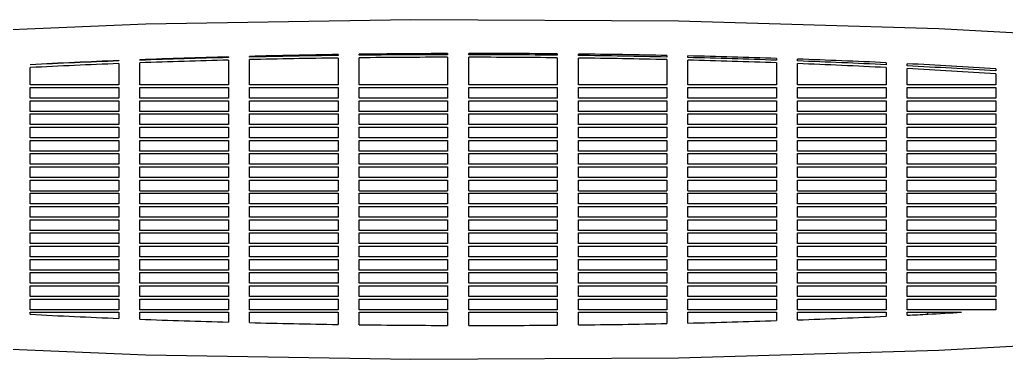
# Model space of a CAD drawing. Header units: millimetres. Extents: x -2889 to 8174, y 2447 to 8478.
# Drawn here: x 1773.581 to 1774.281, y 3481.818 to 3482.059 of the extents above; entities that cross this region are included whole.
import ezdxf

# ---------------------------------------------------------------- set-up
doc = ezdxf.new("R2010")
doc.units = ezdxf.units.MM

msp = doc.modelspace()

# ---------------------------------------------------------------- linework, layer by layer
at = {"color": 7, "linetype": 'Continuous', "lineweight": 25}
for p, q in [((1773.72913, 3482.03281), (1773.72913, 3482.03235)), ((1773.74413, 3482.03271), (1773.74413, 3482.0332)), ((1773.80691, 3482.03446), (1773.80691, 3482.03381)), ((1773.80691, 3482.03199), (1773.80691, 3482.01291)), ((1773.82191, 3482.03399), (1773.82191, 3482.03467)), ((1773.82191, 3482.01291), (1773.82191, 3482.03217)), ((1773.88469, 3482.03517), (1773.88469, 3482.03435)), ((1773.88469, 3482.03254), (1773.88469, 3482.01291)), ((1773.89969, 3482.03435), (1773.89969, 3482.0352)), ((1773.89969, 3482.01291), (1773.89969, 3482.03254)), ((1773.96247, 3482.03497), (1773.96247, 3482.03399)), ((1773.96247, 3482.03217), (1773.96247, 3482.01291)), ((1773.97747, 3482.03381), (1773.97747, 3482.03482)), ((1773.97747, 3482.01291), (1773.97747, 3482.03199)), ((1774.04024, 3482.03384), (1774.04024, 3482.03271)), ((1774.05524, 3482.03235), (1774.05524, 3482.03352)), ((1774.11802, 3482.03177), (1774.11802, 3482.03047)), ((1774.13302, 3482.02992), (1774.13302, 3482.03125)), ((1773.58858, 3482.02721), (1773.58858, 3482.02727)), ((1773.58858, 3482.01291), (1773.58858, 3482.02525)), ((1773.65136, 3482.03018), (1773.65136, 3482.02992)), ((1773.65136, 3482.02803), (1773.65136, 3482.01291)), ((1773.66636, 3482.03047), (1773.66636, 3482.03077)), ((1773.66636, 3482.01291), (1773.66636, 3482.02858)), ((1773.72913, 3482.0305), (1773.72913, 3482.01291)), ((1773.74413, 3482.01291), (1773.74413, 3482.03086)), ((1774.04024, 3482.03086), (1774.04024, 3482.01291)), ((1774.05524, 3482.01291), (1774.05524, 3482.0305)), ((1774.11802, 3482.02858), (1774.11802, 3482.01291)), ((1774.13302, 3482.01291), (1774.13302, 3482.02803)), ((1774.1958, 3482.02867), (1774.1958, 3482.02721)), ((1774.1958, 3482.02525), (1774.1958, 3482.01291)), ((1774.2108, 3482.02645), (1774.2108, 3482.02794)), ((1774.2108, 3482.01291), (1774.2108, 3482.02448)), ((1774.27358, 3482.02443), (1774.27358, 3482.02281)), ((1774.27358, 3482.02075), (1774.27358, 3482.01291)), ((1773.65136, 3482.01291), (1773.58858, 3482.01291)), ((1773.58858, 3482.0111), (1773.65136, 3482.0111)), ((1773.58858, 3482.00353), (1773.58858, 3482.0111)), ((1773.65136, 3482.0111), (1773.65136, 3482.00353)), ((1773.72913, 3482.01291), (1773.66636, 3482.01291)), ((1773.66636, 3482.00353), (1773.66636, 3482.0111)), ((1773.66636, 3482.0111), (1773.72913, 3482.0111)), ((1773.72913, 3482.0111), (1773.72913, 3482.00353)), ((1773.80691, 3482.01291), (1773.74413, 3482.01291)), ((1773.74413, 3482.0111), (1773.80691, 3482.0111)), ((1773.74413, 3482.00353), (1773.74413, 3482.0111)), ((1773.80691, 3482.0111), (1773.80691, 3482.00353)), ((1773.88469, 3482.01291), (1773.82191, 3482.01291)), ((1773.82191, 3482.00353), (1773.82191, 3482.0111)), ((1773.82191, 3482.0111), (1773.88469, 3482.0111)), ((1773.88469, 3482.0111), (1773.88469, 3482.00353)), ((1773.96247, 3482.01291), (1773.89969, 3482.01291)), ((1773.89969, 3482.0111), (1773.96247, 3482.0111)), ((1773.89969, 3482.00353), (1773.89969, 3482.0111)), ((1773.96247, 3482.0111), (1773.96247, 3482.00353)), ((1774.04024, 3482.01291), (1773.97747, 3482.01291)), ((1773.97747, 3482.0111), (1774.04024, 3482.0111)), ((1773.97747, 3482.00353), (1773.97747, 3482.0111)), ((1774.04024, 3482.0111), (1774.04024, 3482.00353)), ((1774.11802, 3482.01291), (1774.05524, 3482.01291)), ((1774.05524, 3482.0111), (1774.11802, 3482.0111)), ((1774.05524, 3482.00353), (1774.05524, 3482.0111)), ((1774.11802, 3482.0111), (1774.11802, 3482.00353)), ((1774.1958, 3482.01291), (1774.13302, 3482.01291)), ((1774.13302, 3482.00353), (1774.13302, 3482.0111)), ((1774.13302, 3482.0111), (1774.1958, 3482.0111)), ((1774.1958, 3482.0111), (1774.1958, 3482.00353)), ((1774.27358, 3482.01291), (1774.2108, 3482.01291)), ((1774.2108, 3482.0111), (1774.27358, 3482.0111)), ((1774.2108, 3482.00353), (1774.2108, 3482.0111)), ((1774.27358, 3482.0111), (1774.27358, 3482.00353)), ((1773.65136, 3482.00353), (1773.58858, 3482.00353)), ((1773.72913, 3482.00353), (1773.66636, 3482.00353)), ((1773.80691, 3482.00353), (1773.74413, 3482.00353)), ((1773.88469, 3482.00353), (1773.82191, 3482.00353)), ((1773.96247, 3482.00353), (1773.89969, 3482.00353)), ((1774.04024, 3482.00353), (1773.97747, 3482.00353)), ((1774.11802, 3482.00353), (1774.05524, 3482.00353)), ((1774.1958, 3482.00353), (1774.13302, 3482.00353)), ((1774.27358, 3482.00353), (1774.2108, 3482.00353)), ((1773.58858, 3482.00172), (1773.65136, 3482.00172)), ((1773.58858, 3481.99414), (1773.58858, 3482.00172)), ((1773.65136, 3482.00172), (1773.65136, 3481.99414)), ((1773.66636, 3481.99414), (1773.66636, 3482.00172)), ((1773.66636, 3482.00172), (1773.72913, 3482.00172)), ((1773.72913, 3482.00172), (1773.72913, 3481.99414)), ((1773.74413, 3482.00172), (1773.80691, 3482.00172)), ((1773.74413, 3481.99414), (1773.74413, 3482.00172)), ((1773.80691, 3482.00172), (1773.80691, 3481.99414)), ((1773.82191, 3481.99414), (1773.82191, 3482.00172)), ((1773.82191, 3482.00172), (1773.88469, 3482.00172)), ((1773.88469, 3482.00172), (1773.88469, 3481.99414)), ((1773.89969, 3482.00172), (1773.96247, 3482.00172)), ((1773.89969, 3481.99414), (1773.89969, 3482.00172)), ((1773.96247, 3482.00172), (1773.96247, 3481.99414)), ((1773.97747, 3482.00172), (1774.04024, 3482.00172)), ((1773.97747, 3481.99414), (1773.97747, 3482.00172)), ((1774.04024, 3482.00172), (1774.04024, 3481.99414)), ((1774.05524, 3482.00172), (1774.11802, 3482.00172)), ((1774.05524, 3481.99414), (1774.05524, 3482.00172)), ((1774.11802, 3482.00172), (1774.11802, 3481.99414)), ((1774.13302, 3481.99414), (1774.13302, 3482.00172)), ((1774.13302, 3482.00172), (1774.1958, 3482.00172)), ((1774.1958, 3482.00172), (1774.1958, 3481.99414)), ((1774.2108, 3482.00172), (1774.27358, 3482.00172)), ((1774.2108, 3481.99414), (1774.2108, 3482.00172)), ((1774.27358, 3482.00172), (1774.27358, 3481.99414)), ((1773.65136, 3481.99414), (1773.58858, 3481.99414)), ((1773.58858, 3481.99233), (1773.65136, 3481.99233)), ((1773.58858, 3481.98476), (1773.58858, 3481.99233)), ((1773.65136, 3481.99233), (1773.65136, 3481.98476)), ((1773.72913, 3481.99414), (1773.66636, 3481.99414)), ((1773.66636, 3481.98476), (1773.66636, 3481.99233)), ((1773.66636, 3481.99233), (1773.72913, 3481.99233)), ((1773.72913, 3481.99233), (1773.72913, 3481.98476)), ((1773.80691, 3481.99414), (1773.74413, 3481.99414)), ((1773.74413, 3481.99233), (1773.80691, 3481.99233)), ((1773.74413, 3481.98476), (1773.74413, 3481.99233)), ((1773.80691, 3481.99233), (1773.80691, 3481.98476)), ((1773.88469, 3481.99414), (1773.82191, 3481.99414)), ((1773.82191, 3481.98476), (1773.82191, 3481.99233)), ((1773.82191, 3481.99233), (1773.88469, 3481.99233)), ((1773.88469, 3481.99233), (1773.88469, 3481.98476)), ((1773.96247, 3481.99414), (1773.89969, 3481.99414)), ((1773.89969, 3481.99233), (1773.96247, 3481.99233)), ((1773.89969, 3481.98476), (1773.89969, 3481.99233)), ((1773.96247, 3481.99233), (1773.96247, 3481.98476)), ((1774.04024, 3481.99414), (1773.97747, 3481.99414)), ((1773.97747, 3481.99233), (1774.04024, 3481.99233)), ((1773.97747, 3481.98476), (1773.97747, 3481.99233)), ((1774.04024, 3481.99233), (1774.04024, 3481.98476)), ((1774.11802, 3481.99414), (1774.05524, 3481.99414)), ((1774.05524, 3481.99233), (1774.11802, 3481.99233)), ((1774.05524, 3481.98476), (1774.05524, 3481.99233)), ((1774.11802, 3481.99233), (1774.11802, 3481.98476)), ((1774.1958, 3481.99414), (1774.13302, 3481.99414)), ((1774.13302, 3481.98476), (1774.13302, 3481.99233)), ((1774.13302, 3481.99233), (1774.1958, 3481.99233)), ((1774.1958, 3481.99233), (1774.1958, 3481.98476)), ((1774.27358, 3481.99414), (1774.2108, 3481.99414)), ((1774.2108, 3481.99233), (1774.27358, 3481.99233)), ((1774.2108, 3481.98476), (1774.2108, 3481.99233)), ((1774.27358, 3481.99233), (1774.27358, 3481.98476)), ((1773.65136, 3481.98476), (1773.58858, 3481.98476)), ((1773.58858, 3481.98295), (1773.65136, 3481.98295)), ((1773.58858, 3481.97537), (1773.58858, 3481.98295)), ((1773.65136, 3481.98295), (1773.65136, 3481.97537)), ((1773.72913, 3481.98476), (1773.66636, 3481.98476)), ((1773.66636, 3481.97537), (1773.66636, 3481.98295)), ((1773.66636, 3481.98295), (1773.72913, 3481.98295)), ((1773.72913, 3481.98295), (1773.72913, 3481.97537)), ((1773.80691, 3481.98476), (1773.74413, 3481.98476)), ((1773.74413, 3481.98295), (1773.80691, 3481.98295)), ((1773.74413, 3481.97537), (1773.74413, 3481.98295)), ((1773.80691, 3481.98295), (1773.80691, 3481.97537)), ((1773.88469, 3481.98476), (1773.82191, 3481.98476)), ((1773.82191, 3481.97537), (1773.82191, 3481.98295)), ((1773.82191, 3481.98295), (1773.88469, 3481.98295)), ((1773.88469, 3481.98295), (1773.88469, 3481.97537)), ((1773.96247, 3481.98476), (1773.89969, 3481.98476)), ((1773.89969, 3481.98295), (1773.96247, 3481.98295)), ((1773.89969, 3481.97537), (1773.89969, 3481.98295)), ((1773.96247, 3481.98295), (1773.96247, 3481.97537)), ((1774.04024, 3481.98476), (1773.97747, 3481.98476)), ((1773.97747, 3481.98295), (1774.04024, 3481.98295)), ((1773.97747, 3481.97537), (1773.97747, 3481.98295)), ((1774.04024, 3481.98295), (1774.04024, 3481.97537)), ((1774.11802, 3481.98476), (1774.05524, 3481.98476)), ((1774.05524, 3481.98295), (1774.11802, 3481.98295)), ((1774.05524, 3481.97537), (1774.05524, 3481.98295)), ((1774.11802, 3481.98295), (1774.11802, 3481.97537)), ((1774.1958, 3481.98476), (1774.13302, 3481.98476)), ((1774.13302, 3481.97537), (1774.13302, 3481.98295)), ((1774.13302, 3481.98295), (1774.1958, 3481.98295)), ((1774.1958, 3481.98295), (1774.1958, 3481.97537)), ((1774.27358, 3481.98476), (1774.2108, 3481.98476)), ((1774.2108, 3481.98295), (1774.27358, 3481.98295)), ((1774.2108, 3481.97537), (1774.2108, 3481.98295)), ((1774.27358, 3481.98295), (1774.27358, 3481.97537)), ((1773.65136, 3481.97537), (1773.58858, 3481.97537)), ((1773.72913, 3481.97537), (1773.66636, 3481.97537)), ((1773.80691, 3481.97537), (1773.74413, 3481.97537)), ((1773.88469, 3481.97537), (1773.82191, 3481.97537)), ((1773.96247, 3481.97537), (1773.89969, 3481.97537)), ((1774.04024, 3481.97537), (1773.97747, 3481.97537)), ((1774.11802, 3481.97537), (1774.05524, 3481.97537)), ((1774.1958, 3481.97537), (1774.13302, 3481.97537)), ((1774.27358, 3481.97537), (1774.2108, 3481.97537)), ((1773.58858, 3481.97357), (1773.65136, 3481.97357)), ((1773.58858, 3481.96599), (1773.58858, 3481.97357)), ((1773.65136, 3481.97357), (1773.65136, 3481.96599)), ((1773.66636, 3481.96599), (1773.66636, 3481.97357)), ((1773.66636, 3481.97357), (1773.72913, 3481.97357)), ((1773.72913, 3481.97357), (1773.72913, 3481.96599)), ((1773.74413, 3481.97357), (1773.80691, 3481.97357)), ((1773.74413, 3481.96599), (1773.74413, 3481.97357)), ((1773.80691, 3481.97357), (1773.80691, 3481.96599)), ((1773.82191, 3481.96599), (1773.82191, 3481.97357)), ((1773.82191, 3481.97357), (1773.88469, 3481.97357)), ((1773.88469, 3481.97357), (1773.88469, 3481.96599)), ((1773.89969, 3481.97357), (1773.96247, 3481.97357)), ((1773.89969, 3481.96599), (1773.89969, 3481.97357)), ((1773.96247, 3481.97357), (1773.96247, 3481.96599)), ((1773.97747, 3481.97357), (1774.04024, 3481.97357)), ((1773.97747, 3481.96599), (1773.97747, 3481.97357)), ((1774.04024, 3481.97357), (1774.04024, 3481.96599)), ((1774.05524, 3481.97357), (1774.11802, 3481.97357)), ((1774.05524, 3481.96599), (1774.05524, 3481.97357)), ((1774.11802, 3481.97357), (1774.11802, 3481.96599)), ((1774.13302, 3481.96599), (1774.13302, 3481.97357)), ((1774.13302, 3481.97357), (1774.1958, 3481.97357)), ((1774.1958, 3481.97357), (1774.1958, 3481.96599)), ((1774.2108, 3481.97357), (1774.27358, 3481.97357)), ((1774.2108, 3481.96599), (1774.2108, 3481.97357)), ((1774.27358, 3481.97357), (1774.27358, 3481.96599)), ((1773.65136, 3481.96599), (1773.58858, 3481.96599)), ((1773.58858, 3481.96418), (1773.65136, 3481.96418)), ((1773.58858, 3481.95661), (1773.58858, 3481.96418)), ((1773.65136, 3481.96418), (1773.65136, 3481.95661)), ((1773.72913, 3481.96599), (1773.66636, 3481.96599)), ((1773.66636, 3481.95661), (1773.66636, 3481.96418)), ((1773.66636, 3481.96418), (1773.72913, 3481.96418)), ((1773.72913, 3481.96418), (1773.72913, 3481.95661)), ((1773.80691, 3481.96599), (1773.74413, 3481.96599)), ((1773.74413, 3481.96418), (1773.80691, 3481.96418)), ((1773.74413, 3481.95661), (1773.74413, 3481.96418)), ((1773.80691, 3481.96418), (1773.80691, 3481.95661)), ((1773.88469, 3481.96599), (1773.82191, 3481.96599)), ((1773.82191, 3481.95661), (1773.82191, 3481.96418)), ((1773.82191, 3481.96418), (1773.88469, 3481.96418)), ((1773.88469, 3481.96418), (1773.88469, 3481.95661)), ((1773.96247, 3481.96599), (1773.89969, 3481.96599)), ((1773.89969, 3481.96418), (1773.96247, 3481.96418)), ((1773.89969, 3481.95661), (1773.89969, 3481.96418)), ((1773.96247, 3481.96418), (1773.96247, 3481.95661)), ((1774.04024, 3481.96599), (1773.97747, 3481.96599)), ((1773.97747, 3481.96418), (1774.04024, 3481.96418)), ((1773.97747, 3481.95661), (1773.97747, 3481.96418)), ((1774.04024, 3481.96418), (1774.04024, 3481.95661)), ((1774.11802, 3481.96599), (1774.05524, 3481.96599)), ((1774.05524, 3481.96418), (1774.11802, 3481.96418)), ((1774.05524, 3481.95661), (1774.05524, 3481.96418)), ((1774.11802, 3481.96418), (1774.11802, 3481.95661)), ((1774.1958, 3481.96599), (1774.13302, 3481.96599)), ((1774.13302, 3481.95661), (1774.13302, 3481.96418)), ((1774.13302, 3481.96418), (1774.1958, 3481.96418)), ((1774.1958, 3481.96418), (1774.1958, 3481.95661)), ((1774.27358, 3481.96599), (1774.2108, 3481.96599)), ((1774.2108, 3481.96418), (1774.27358, 3481.96418)), ((1774.2108, 3481.95661), (1774.2108, 3481.96418)), ((1774.27358, 3481.96418), (1774.27358, 3481.95661)), ((1773.65136, 3481.95661), (1773.58858, 3481.95661)), ((1773.58858, 3481.9548), (1773.65136, 3481.9548)), ((1773.58858, 3481.94722), (1773.58858, 3481.9548)), ((1773.65136, 3481.9548), (1773.65136, 3481.94722)), ((1773.72913, 3481.95661), (1773.66636, 3481.95661)), ((1773.66636, 3481.94722), (1773.66636, 3481.9548)), ((1773.66636, 3481.9548), (1773.72913, 3481.9548)), ((1773.72913, 3481.9548), (1773.72913, 3481.94722)), ((1773.80691, 3481.95661), (1773.74413, 3481.95661)), ((1773.74413, 3481.9548), (1773.80691, 3481.9548)), ((1773.74413, 3481.94722), (1773.74413, 3481.9548)), ((1773.80691, 3481.9548), (1773.80691, 3481.94722)), ((1773.88469, 3481.95661), (1773.82191, 3481.95661)), ((1773.82191, 3481.94722), (1773.82191, 3481.9548)), ((1773.82191, 3481.9548), (1773.88469, 3481.9548)), ((1773.88469, 3481.9548), (1773.88469, 3481.94722)), ((1773.96247, 3481.95661), (1773.89969, 3481.95661)), ((1773.89969, 3481.9548), (1773.96247, 3481.9548)), ((1773.89969, 3481.94722), (1773.89969, 3481.9548)), ((1773.96247, 3481.9548), (1773.96247, 3481.94722)), ((1774.04024, 3481.95661), (1773.97747, 3481.95661)), ((1773.97747, 3481.9548), (1774.04024, 3481.9548)), ((1773.97747, 3481.94722), (1773.97747, 3481.9548)), ((1774.04024, 3481.9548), (1774.04024, 3481.94722)), ((1774.11802, 3481.95661), (1774.05524, 3481.95661)), ((1774.05524, 3481.9548), (1774.11802, 3481.9548)), ((1774.05524, 3481.94722), (1774.05524, 3481.9548)), ((1774.11802, 3481.9548), (1774.11802, 3481.94722)), ((1774.1958, 3481.95661), (1774.13302, 3481.95661)), ((1774.13302, 3481.94722), (1774.13302, 3481.9548)), ((1774.13302, 3481.9548), (1774.1958, 3481.9548)), ((1774.1958, 3481.9548), (1774.1958, 3481.94722)), ((1774.27358, 3481.95661), (1774.2108, 3481.95661)), ((1774.2108, 3481.9548), (1774.27358, 3481.9548)), ((1774.2108, 3481.94722), (1774.2108, 3481.9548)), ((1774.27358, 3481.9548), (1774.27358, 3481.94722)), ((1773.65136, 3481.94722), (1773.58858, 3481.94722)), ((1773.72913, 3481.94722), (1773.66636, 3481.94722)), ((1773.80691, 3481.94722), (1773.74413, 3481.94722)), ((1773.88469, 3481.94722), (1773.82191, 3481.94722)), ((1773.96247, 3481.94722), (1773.89969, 3481.94722)), ((1774.04024, 3481.94722), (1773.97747, 3481.94722)), ((1774.11802, 3481.94722), (1774.05524, 3481.94722)), ((1774.1958, 3481.94722), (1774.13302, 3481.94722)), ((1774.27358, 3481.94722), (1774.2108, 3481.94722)), ((1773.58858, 3481.94541), (1773.65136, 3481.94541)), ((1773.58858, 3481.93784), (1773.58858, 3481.94541)), ((1773.65136, 3481.94541), (1773.65136, 3481.93784)), ((1773.66636, 3481.93784), (1773.66636, 3481.94541)), ((1773.66636, 3481.94541), (1773.72913, 3481.94541)), ((1773.72913, 3481.94541), (1773.72913, 3481.93784)), ((1773.74413, 3481.94541), (1773.80691, 3481.94541)), ((1773.74413, 3481.93784), (1773.74413, 3481.94541)), ((1773.80691, 3481.94541), (1773.80691, 3481.93784)), ((1773.82191, 3481.93784), (1773.82191, 3481.94541)), ((1773.82191, 3481.94541), (1773.88469, 3481.94541)), ((1773.88469, 3481.94541), (1773.88469, 3481.93784)), ((1773.89969, 3481.94541), (1773.96247, 3481.94541)), ((1773.89969, 3481.93784), (1773.89969, 3481.94541)), ((1773.96247, 3481.94541), (1773.96247, 3481.93784)), ((1773.97747, 3481.94541), (1774.04024, 3481.94541)), ((1773.97747, 3481.93784), (1773.97747, 3481.94541)), ((1774.04024, 3481.94541), (1774.04024, 3481.93784)), ((1774.05524, 3481.94541), (1774.11802, 3481.94541)), ((1774.05524, 3481.93784), (1774.05524, 3481.94541)), ((1774.11802, 3481.94541), (1774.11802, 3481.93784)), ((1774.13302, 3481.93784), (1774.13302, 3481.94541)), ((1774.13302, 3481.94541), (1774.1958, 3481.94541)), ((1774.1958, 3481.94541), (1774.1958, 3481.93784)), ((1774.2108, 3481.94541), (1774.27358, 3481.94541)), ((1774.2108, 3481.93784), (1774.2108, 3481.94541)), ((1774.27358, 3481.94541), (1774.27358, 3481.93784)), ((1773.58858, 3481.93784), (1773.65136, 3481.93784)), ((1773.58858, 3481.93603), (1773.65136, 3481.93603)), ((1773.58858, 3481.92846), (1773.58858, 3481.93603)), ((1773.65136, 3481.93603), (1773.65136, 3481.92846)), ((1773.66636, 3481.93784), (1773.72913, 3481.93784)), ((1773.66636, 3481.92846), (1773.66636, 3481.93603)), ((1773.66636, 3481.93603), (1773.72913, 3481.93603)), ((1773.72913, 3481.93603), (1773.72913, 3481.92846)), ((1773.74413, 3481.93784), (1773.80691, 3481.93784)), ((1773.74413, 3481.93603), (1773.80691, 3481.93603)), ((1773.74413, 3481.92846), (1773.74413, 3481.93603)), ((1773.80691, 3481.93603), (1773.80691, 3481.92846)), ((1773.82191, 3481.93784), (1773.88469, 3481.93784)), ((1773.82191, 3481.92846), (1773.82191, 3481.93603)), ((1773.82191, 3481.93603), (1773.88469, 3481.93603)), ((1773.88469, 3481.93603), (1773.88469, 3481.92846)), ((1773.89969, 3481.93784), (1773.96247, 3481.93784)), ((1773.89969, 3481.93603), (1773.96247, 3481.93603)), ((1773.89969, 3481.92846), (1773.89969, 3481.93603)), ((1773.96247, 3481.93603), (1773.96247, 3481.92846)), ((1773.97747, 3481.93784), (1774.04024, 3481.93784)), ((1773.97747, 3481.93603), (1774.04024, 3481.93603)), ((1773.97747, 3481.92846), (1773.97747, 3481.93603)), ((1774.04024, 3481.93603), (1774.04024, 3481.92846)), ((1774.05524, 3481.93784), (1774.11802, 3481.93784)), ((1774.05524, 3481.93603), (1774.11802, 3481.93603)), ((1774.05524, 3481.92846), (1774.05524, 3481.93603)), ((1774.11802, 3481.93603), (1774.11802, 3481.92846)), ((1774.13302, 3481.93784), (1774.1958, 3481.93784)), ((1774.13302, 3481.92846), (1774.13302, 3481.93603)), ((1774.13302, 3481.93603), (1774.1958, 3481.93603)), ((1774.1958, 3481.93603), (1774.1958, 3481.92846)), ((1774.2108, 3481.93784), (1774.27358, 3481.93784)), ((1774.2108, 3481.93603), (1774.27358, 3481.93603)), ((1774.2108, 3481.92846), (1774.2108, 3481.93603)), ((1774.27358, 3481.93603), (1774.27358, 3481.92846)), ((1773.65136, 3481.92846), (1773.58858, 3481.92846)), ((1773.58858, 3481.92665), (1773.65136, 3481.92665)), ((1773.58858, 3481.91907), (1773.58858, 3481.92665)), ((1773.65136, 3481.92665), (1773.65136, 3481.91907)), ((1773.72913, 3481.92846), (1773.66636, 3481.92846)), ((1773.66636, 3481.91907), (1773.66636, 3481.92665)), ((1773.66636, 3481.92665), (1773.72913, 3481.92665)), ((1773.72913, 3481.92665), (1773.72913, 3481.91907)), ((1773.80691, 3481.92846), (1773.74413, 3481.92846)), ((1773.74413, 3481.92665), (1773.80691, 3481.92665)), ((1773.74413, 3481.91907), (1773.74413, 3481.92665)), ((1773.80691, 3481.92665), (1773.80691, 3481.91907)), ((1773.88469, 3481.92846), (1773.82191, 3481.92846)), ((1773.82191, 3481.91907), (1773.82191, 3481.92665)), ((1773.82191, 3481.92665), (1773.88469, 3481.92665)), ((1773.88469, 3481.92665), (1773.88469, 3481.91907)), ((1773.96247, 3481.92846), (1773.89969, 3481.92846)), ((1773.89969, 3481.92665), (1773.96247, 3481.92665)), ((1773.89969, 3481.91907), (1773.89969, 3481.92665)), ((1773.96247, 3481.92665), (1773.96247, 3481.91907)), ((1774.04024, 3481.92846), (1773.97747, 3481.92846)), ((1773.97747, 3481.92665), (1774.04024, 3481.92665)), ((1773.97747, 3481.91907), (1773.97747, 3481.92665)), ((1774.04024, 3481.92665), (1774.04024, 3481.91907)), ((1774.11802, 3481.92846), (1774.05524, 3481.92846)), ((1774.05524, 3481.92665), (1774.11802, 3481.92665)), ((1774.05524, 3481.91907), (1774.05524, 3481.92665)), ((1774.11802, 3481.92665), (1774.11802, 3481.91907)), ((1774.1958, 3481.92846), (1774.13302, 3481.92846)), ((1774.13302, 3481.91907), (1774.13302, 3481.92665)), ((1774.13302, 3481.92665), (1774.1958, 3481.92665)), ((1774.1958, 3481.92665), (1774.1958, 3481.91907)), ((1774.27358, 3481.92846), (1774.2108, 3481.92846)), ((1774.2108, 3481.92665), (1774.27358, 3481.92665)), ((1774.2108, 3481.91907), (1774.2108, 3481.92665)), ((1774.27358, 3481.92665), (1774.27358, 3481.91907)), ((1773.65136, 3481.91907), (1773.58858, 3481.91907)), ((1773.72913, 3481.91907), (1773.66636, 3481.91907)), ((1773.80691, 3481.91907), (1773.74413, 3481.91907)), ((1773.88469, 3481.91907), (1773.82191, 3481.91907)), ((1773.96247, 3481.91907), (1773.89969, 3481.91907)), ((1774.04024, 3481.91907), (1773.97747, 3481.91907)), ((1774.11802, 3481.91907), (1774.05524, 3481.91907)), ((1774.1958, 3481.91907), (1774.13302, 3481.91907)), ((1774.27358, 3481.91907), (1774.2108, 3481.91907)), ((1773.58858, 3481.91726), (1773.65136, 3481.91726)), ((1773.58858, 3481.90969), (1773.58858, 3481.91726)), ((1773.65136, 3481.91726), (1773.65136, 3481.90969)), ((1773.66636, 3481.91726), (1773.72913, 3481.91726)), ((1773.66636, 3481.90969), (1773.66636, 3481.91726)), ((1773.72913, 3481.91726), (1773.72913, 3481.90969)), ((1773.74413, 3481.91726), (1773.80691, 3481.91726)), ((1773.74413, 3481.90969), (1773.74413, 3481.91726)), ((1773.80691, 3481.91726), (1773.80691, 3481.90969)), ((1773.82191, 3481.91726), (1773.88469, 3481.91726)), ((1773.82191, 3481.90969), (1773.82191, 3481.91726)), ((1773.88469, 3481.91726), (1773.88469, 3481.90969)), ((1773.89969, 3481.91726), (1773.96247, 3481.91726)), ((1773.89969, 3481.90969), (1773.89969, 3481.91726)), ((1773.96247, 3481.91726), (1773.96247, 3481.90969)), ((1773.97747, 3481.91726), (1774.04024, 3481.91726)), ((1773.97747, 3481.90969), (1773.97747, 3481.91726)), ((1774.04024, 3481.91726), (1774.04024, 3481.90969)), ((1774.05524, 3481.91726), (1774.11802, 3481.91726)), ((1774.05524, 3481.90969), (1774.05524, 3481.91726)), ((1774.11802, 3481.91726), (1774.11802, 3481.90969)), ((1774.13302, 3481.91726), (1774.1958, 3481.91726)), ((1774.13302, 3481.90969), (1774.13302, 3481.91726)), ((1774.1958, 3481.91726), (1774.1958, 3481.90969)), ((1774.2108, 3481.91726), (1774.27358, 3481.91726)), ((1774.2108, 3481.90969), (1774.2108, 3481.91726)), ((1774.27358, 3481.91726), (1774.27358, 3481.90969)), ((1773.65136, 3481.90969), (1773.58858, 3481.90969)), ((1773.58858, 3481.90788), (1773.65136, 3481.90788)), ((1773.58858, 3481.90031), (1773.58858, 3481.90788)), ((1773.65136, 3481.90788), (1773.65136, 3481.90031)), ((1773.72913, 3481.90969), (1773.66636, 3481.90969)), ((1773.66636, 3481.90031), (1773.66636, 3481.90788)), ((1773.66636, 3481.90788), (1773.72913, 3481.90788)), ((1773.72913, 3481.90788), (1773.72913, 3481.90031)), ((1773.80691, 3481.90969), (1773.74413, 3481.90969)), ((1773.74413, 3481.90031), (1773.74413, 3481.90788)), ((1773.74413, 3481.90788), (1773.80691, 3481.90788)), ((1773.80691, 3481.90788), (1773.80691, 3481.90031)), ((1773.88469, 3481.90969), (1773.82191, 3481.90969)), ((1773.82191, 3481.90788), (1773.88469, 3481.90788)), ((1773.82191, 3481.90031), (1773.82191, 3481.90788)), ((1773.88469, 3481.90788), (1773.88469, 3481.90031)), ((1773.96247, 3481.90969), (1773.89969, 3481.90969)), ((1773.89969, 3481.90788), (1773.96247, 3481.90788)), ((1773.89969, 3481.90031), (1773.89969, 3481.90788)), ((1773.96247, 3481.90788), (1773.96247, 3481.90031)), ((1774.04024, 3481.90969), (1773.97747, 3481.90969)), ((1773.97747, 3481.90031), (1773.97747, 3481.90788)), ((1773.97747, 3481.90788), (1774.04024, 3481.90788)), ((1774.04024, 3481.90788), (1774.04024, 3481.90031)), ((1774.11802, 3481.90969), (1774.05524, 3481.90969)), ((1774.05524, 3481.90788), (1774.11802, 3481.90788)), ((1774.05524, 3481.90031), (1774.05524, 3481.90788)), ((1774.11802, 3481.90788), (1774.11802, 3481.90031)), ((1774.1958, 3481.90969), (1774.13302, 3481.90969)), ((1774.13302, 3481.90031), (1774.13302, 3481.90788)), ((1774.13302, 3481.90788), (1774.1958, 3481.90788)), ((1774.1958, 3481.90788), (1774.1958, 3481.90031)), ((1774.27358, 3481.90969), (1774.2108, 3481.90969)), ((1774.2108, 3481.90031), (1774.2108, 3481.90788)), ((1774.2108, 3481.90788), (1774.27358, 3481.90788)), ((1774.27358, 3481.90788), (1774.27358, 3481.90031)), ((1773.65136, 3481.90031), (1773.58858, 3481.90031)), ((1773.58858, 3481.8985), (1773.65136, 3481.8985)), ((1773.58858, 3481.89092), (1773.58858, 3481.8985)), ((1773.65136, 3481.8985), (1773.65136, 3481.89092)), ((1773.72913, 3481.90031), (1773.66636, 3481.90031)), ((1773.66636, 3481.89092), (1773.66636, 3481.8985)), ((1773.66636, 3481.8985), (1773.72913, 3481.8985)), ((1773.72913, 3481.8985), (1773.72913, 3481.89092)), ((1773.80691, 3481.90031), (1773.74413, 3481.90031)), ((1773.74413, 3481.89092), (1773.74413, 3481.8985)), ((1773.74413, 3481.8985), (1773.80691, 3481.8985)), ((1773.80691, 3481.8985), (1773.80691, 3481.89092)), ((1773.88469, 3481.90031), (1773.82191, 3481.90031)), ((1773.82191, 3481.8985), (1773.88469, 3481.8985)), ((1773.82191, 3481.89092), (1773.82191, 3481.8985)), ((1773.88469, 3481.8985), (1773.88469, 3481.89092)), ((1773.96247, 3481.90031), (1773.89969, 3481.90031)), ((1773.89969, 3481.8985), (1773.96247, 3481.8985)), ((1773.89969, 3481.89092), (1773.89969, 3481.8985)), ((1773.96247, 3481.8985), (1773.96247, 3481.89092)), ((1774.04024, 3481.90031), (1773.97747, 3481.90031)), ((1773.97747, 3481.8985), (1774.04024, 3481.8985)), ((1773.97747, 3481.89092), (1773.97747, 3481.8985)), ((1774.04024, 3481.8985), (1774.04024, 3481.89092)), ((1774.11802, 3481.90031), (1774.05524, 3481.90031)), ((1774.05524, 3481.8985), (1774.11802, 3481.8985)), ((1774.05524, 3481.89092), (1774.05524, 3481.8985)), ((1774.11802, 3481.8985), (1774.11802, 3481.89092)), ((1774.1958, 3481.90031), (1774.13302, 3481.90031)), ((1774.13302, 3481.89092), (1774.13302, 3481.8985)), ((1774.13302, 3481.8985), (1774.1958, 3481.8985)), ((1774.1958, 3481.8985), (1774.1958, 3481.89092)), ((1774.27358, 3481.90031), (1774.2108, 3481.90031)), ((1774.2108, 3481.8985), (1774.27358, 3481.8985)), ((1774.2108, 3481.89092), (1774.2108, 3481.8985)), ((1774.27358, 3481.8985), (1774.27358, 3481.89092)), ((1773.65136, 3481.89092), (1773.58858, 3481.89092)), ((1773.58858, 3481.88911), (1773.65136, 3481.88911)), ((1773.58858, 3481.88154), (1773.58858, 3481.88911)), ((1773.65136, 3481.88911), (1773.65136, 3481.88154)), ((1773.72913, 3481.89092), (1773.66636, 3481.89092)), ((1773.66636, 3481.88911), (1773.72913, 3481.88911)), ((1773.66636, 3481.88154), (1773.66636, 3481.88911)), ((1773.72913, 3481.88911), (1773.72913, 3481.88154)), ((1773.80691, 3481.89092), (1773.74413, 3481.89092)), ((1773.74413, 3481.88911), (1773.80691, 3481.88911)), ((1773.74413, 3481.88154), (1773.74413, 3481.88911)), ((1773.80691, 3481.88911), (1773.80691, 3481.88154)), ((1773.88469, 3481.89092), (1773.82191, 3481.89092)), ((1773.82191, 3481.88911), (1773.88469, 3481.88911)), ((1773.82191, 3481.88154), (1773.82191, 3481.88911)), ((1773.88469, 3481.88911), (1773.88469, 3481.88154)), ((1773.96247, 3481.89092), (1773.89969, 3481.89092)), ((1773.89969, 3481.88911), (1773.96247, 3481.88911)), ((1773.89969, 3481.88154), (1773.89969, 3481.88911)), ((1773.96247, 3481.88911), (1773.96247, 3481.88154)), ((1774.04024, 3481.89092), (1773.97747, 3481.89092)), ((1773.97747, 3481.88911), (1774.04024, 3481.88911)), ((1773.97747, 3481.88154), (1773.97747, 3481.88911)), ((1774.04024, 3481.88911), (1774.04024, 3481.88154)), ((1774.11802, 3481.89092), (1774.05524, 3481.89092)), ((1774.05524, 3481.88911), (1774.11802, 3481.88911)), ((1774.05524, 3481.88154), (1774.05524, 3481.88911)), ((1774.11802, 3481.88911), (1774.11802, 3481.88154)), ((1774.1958, 3481.89092), (1774.13302, 3481.89092)), ((1774.13302, 3481.88911), (1774.1958, 3481.88911)), ((1774.13302, 3481.88154), (1774.13302, 3481.88911)), ((1774.1958, 3481.88911), (1774.1958, 3481.88154)), ((1774.27358, 3481.89092), (1774.2108, 3481.89092)), ((1774.2108, 3481.88911), (1774.27358, 3481.88911)), ((1774.2108, 3481.88154), (1774.2108, 3481.88911)), ((1774.27358, 3481.88911), (1774.27358, 3481.88154)), ((1773.65136, 3481.88154), (1773.58858, 3481.88154)), ((1773.58858, 3481.87973), (1773.65136, 3481.87973)), ((1773.58858, 3481.87216), (1773.58858, 3481.87973)), ((1773.65136, 3481.87973), (1773.65136, 3481.87216)), ((1773.72913, 3481.88154), (1773.66636, 3481.88154)), ((1773.66636, 3481.87216), (1773.66636, 3481.87973)), ((1773.66636, 3481.87973), (1773.72913, 3481.87973)), ((1773.72913, 3481.87973), (1773.72913, 3481.87216)), ((1773.80691, 3481.88154), (1773.74413, 3481.88154)), ((1773.74413, 3481.87973), (1773.80691, 3481.87973)), ((1773.74413, 3481.87216), (1773.74413, 3481.87973)), ((1773.80691, 3481.87973), (1773.80691, 3481.87216)), ((1773.88469, 3481.88154), (1773.82191, 3481.88154)), ((1773.82191, 3481.87973), (1773.88469, 3481.87973)), ((1773.82191, 3481.87216), (1773.82191, 3481.87973)), ((1773.88469, 3481.87973), (1773.88469, 3481.87216)), ((1773.96247, 3481.88154), (1773.89969, 3481.88154)), ((1773.89969, 3481.87973), (1773.96247, 3481.87973)), ((1773.89969, 3481.87216), (1773.89969, 3481.87973)), ((1773.96247, 3481.87973), (1773.96247, 3481.87216)), ((1774.04024, 3481.88154), (1773.97747, 3481.88154)), ((1773.97747, 3481.87973), (1774.04024, 3481.87973)), ((1773.97747, 3481.87216), (1773.97747, 3481.87973)), ((1774.04024, 3481.87973), (1774.04024, 3481.87216)), ((1774.11802, 3481.88154), (1774.05524, 3481.88154)), ((1774.05524, 3481.87973), (1774.11802, 3481.87973)), ((1774.05524, 3481.87216), (1774.05524, 3481.87973)), ((1774.11802, 3481.87973), (1774.11802, 3481.87216)), ((1774.1958, 3481.88154), (1774.13302, 3481.88154)), ((1774.13302, 3481.87973), (1774.1958, 3481.87973)), ((1774.13302, 3481.87216), (1774.13302, 3481.87973)), ((1774.1958, 3481.87973), (1774.1958, 3481.87216)), ((1774.27358, 3481.88154), (1774.2108, 3481.88154)), ((1774.2108, 3481.87973), (1774.27358, 3481.87973)), ((1774.2108, 3481.87216), (1774.2108, 3481.87973)), ((1774.27358, 3481.87973), (1774.27358, 3481.87216)), ((1773.65136, 3481.87216), (1773.58858, 3481.87216)), ((1773.58858, 3481.87035), (1773.65136, 3481.87035)), ((1773.58858, 3481.86277), (1773.58858, 3481.87035)), ((1773.65136, 3481.87035), (1773.65136, 3481.86277)), ((1773.72913, 3481.87216), (1773.66636, 3481.87216)), ((1773.66636, 3481.86277), (1773.66636, 3481.87035)), ((1773.66636, 3481.87035), (1773.72913, 3481.87035)), ((1773.72913, 3481.87035), (1773.72913, 3481.86277)), ((1773.80691, 3481.87216), (1773.74413, 3481.87216)), ((1773.74413, 3481.87035), (1773.80691, 3481.87035)), ((1773.74413, 3481.86277), (1773.74413, 3481.87035)), ((1773.80691, 3481.87035), (1773.80691, 3481.86277)), ((1773.88469, 3481.87216), (1773.82191, 3481.87216)), ((1773.82191, 3481.86277), (1773.82191, 3481.87035)), ((1773.82191, 3481.87035), (1773.88469, 3481.87035)), ((1773.88469, 3481.87035), (1773.88469, 3481.86277)), ((1773.96247, 3481.87216), (1773.89969, 3481.87216)), ((1773.89969, 3481.87035), (1773.96247, 3481.87035)), ((1773.89969, 3481.86277), (1773.89969, 3481.87035)), ((1773.96247, 3481.87035), (1773.96247, 3481.86277)), ((1774.04024, 3481.87216), (1773.97747, 3481.87216)), ((1773.97747, 3481.87035), (1774.04024, 3481.87035)), ((1773.97747, 3481.86277), (1773.97747, 3481.87035)), ((1774.04024, 3481.87035), (1774.04024, 3481.86277)), ((1774.11802, 3481.87216), (1774.05524, 3481.87216)), ((1774.05524, 3481.87035), (1774.11802, 3481.87035)), ((1774.05524, 3481.86277), (1774.05524, 3481.87035)), ((1774.11802, 3481.87035), (1774.11802, 3481.86277)), ((1774.1958, 3481.87216), (1774.13302, 3481.87216)), ((1774.13302, 3481.86277), (1774.13302, 3481.87035)), ((1774.13302, 3481.87035), (1774.1958, 3481.87035)), ((1774.1958, 3481.87035), (1774.1958, 3481.86277)), ((1774.27358, 3481.87216), (1774.2108, 3481.87216)), ((1774.2108, 3481.87035), (1774.27358, 3481.87035)), ((1774.2108, 3481.86277), (1774.2108, 3481.87035)), ((1774.27358, 3481.87035), (1774.27358, 3481.86277)), ((1773.65136, 3481.86277), (1773.58858, 3481.86277)), ((1773.58858, 3481.86096), (1773.65136, 3481.86096)), ((1773.58858, 3481.85339), (1773.58858, 3481.86096)), ((1773.65136, 3481.86096), (1773.65136, 3481.85339)), ((1773.72913, 3481.86277), (1773.66636, 3481.86277)), ((1773.66636, 3481.85339), (1773.66636, 3481.86096)), ((1773.66636, 3481.86096), (1773.72913, 3481.86096)), ((1773.72913, 3481.86096), (1773.72913, 3481.85339)), ((1773.80691, 3481.86277), (1773.74413, 3481.86277)), ((1773.74413, 3481.86096), (1773.80691, 3481.86096)), ((1773.74413, 3481.85339), (1773.74413, 3481.86096)), ((1773.80691, 3481.86096), (1773.80691, 3481.85339)), ((1773.88469, 3481.86277), (1773.82191, 3481.86277)), ((1773.82191, 3481.85339), (1773.82191, 3481.86096)), ((1773.82191, 3481.86096), (1773.88469, 3481.86096)), ((1773.88469, 3481.86096), (1773.88469, 3481.85339)), ((1773.96247, 3481.86277), (1773.89969, 3481.86277)), ((1773.89969, 3481.86096), (1773.96247, 3481.86096)), ((1773.89969, 3481.85339), (1773.89969, 3481.86096)), ((1773.96247, 3481.86096), (1773.96247, 3481.85339)), ((1774.04024, 3481.86277), (1773.97747, 3481.86277)), ((1773.97747, 3481.86096), (1774.04024, 3481.86096)), ((1773.97747, 3481.85339), (1773.97747, 3481.86096)), ((1774.04024, 3481.86096), (1774.04024, 3481.85339)), ((1774.11802, 3481.86277), (1774.05524, 3481.86277)), ((1774.05524, 3481.86096), (1774.11802, 3481.86096)), ((1774.05524, 3481.85339), (1774.05524, 3481.86096)), ((1774.11802, 3481.86096), (1774.11802, 3481.85339)), ((1774.1958, 3481.86277), (1774.13302, 3481.86277)), ((1774.13302, 3481.85339), (1774.13302, 3481.86096)), ((1774.13302, 3481.86096), (1774.1958, 3481.86096)), ((1774.1958, 3481.86096), (1774.1958, 3481.85339)), ((1774.27358, 3481.86277), (1774.2108, 3481.86277)), ((1774.2108, 3481.85339), (1774.2108, 3481.86096)), ((1774.2108, 3481.86096), (1774.27358, 3481.86096)), ((1774.27358, 3481.86096), (1774.27358, 3481.85339)), ((1773.65136, 3481.85339), (1773.58858, 3481.85339)), ((1773.58858, 3481.85158), (1773.65136, 3481.85158)), ((1773.58858, 3481.85011), (1773.58858, 3481.85158)), ((1773.65136, 3481.85158), (1773.65136, 3481.84721)), ((1773.72913, 3481.85339), (1773.66636, 3481.85339)), ((1773.66636, 3481.85158), (1773.72913, 3481.85158)), ((1773.66636, 3481.84662), (1773.66636, 3481.85158)), ((1773.72913, 3481.85158), (1773.72913, 3481.84457)), ((1773.80691, 3481.85339), (1773.74413, 3481.85339)), ((1773.74413, 3481.85158), (1773.80691, 3481.85158)), ((1773.74413, 3481.84418), (1773.74413, 3481.85158)), ((1773.80691, 3481.85158), (1773.80691, 3481.84292)), ((1773.88469, 3481.85339), (1773.82191, 3481.85339)), ((1773.82191, 3481.85158), (1773.88469, 3481.85158)), ((1773.82191, 3481.84271), (1773.82191, 3481.85158)), ((1773.88469, 3481.85158), (1773.88469, 3481.84221)), ((1773.96247, 3481.85339), (1773.89969, 3481.85339)), ((1773.89969, 3481.85158), (1773.96247, 3481.85158)), ((1773.89969, 3481.84218), (1773.89969, 3481.85158)), ((1773.96247, 3481.85158), (1773.96247, 3481.84241)), ((1774.04024, 3481.85339), (1773.97747, 3481.85339)), ((1773.97747, 3481.85158), (1774.04024, 3481.85158)), ((1773.97747, 3481.84256), (1773.97747, 3481.85158)), ((1774.04024, 3481.85158), (1774.04024, 3481.84354)), ((1774.11802, 3481.85339), (1774.05524, 3481.85339)), ((1774.05524, 3481.85158), (1774.11802, 3481.85158)), ((1774.05524, 3481.84386), (1774.05524, 3481.85158)), ((1774.11802, 3481.85158), (1774.11802, 3481.84562)), ((1774.1958, 3481.85339), (1774.13302, 3481.85339)), ((1774.13302, 3481.85158), (1774.1958, 3481.85158)), ((1774.13302, 3481.84613), (1774.13302, 3481.85158)), ((1774.1958, 3481.85158), (1774.1958, 3481.84872)), ((1774.27358, 3481.85339), (1774.2108, 3481.85339)), ((1774.2108, 3481.85158), (1774.24926, 3481.85158)), ((1774.2108, 3481.84944), (1774.2108, 3481.85158)), ((1774.22551, 3481.85019), (1774.22551, 3481.85158))]:
    msp.add_line(p, q, dxfattribs=at)
at = {"color": 7, "linetype": 'Continuous', "lineweight": 25, "flags": 128}
msp.add_lwpolyline([(1773.49086, 3481.82895), (1773.67051, 3481.82145), (1773.85869, 3481.81818), (1774.04859, 3481.81927), (1774.23334, 3481.82468), (1774.40627, 3481.83421), (1774.56113, 3481.84751), (1774.69232, 3481.86411), (1774.79511, 3481.88341), (1774.86576, 3481.9047), (1774.90174, 3481.92722), (1774.90174, 3481.95016), (1774.86576, 3481.97268), (1774.79511, 3481.99397), (1774.69232, 3482.01327), (1774.56113, 3482.02987), (1774.40627, 3482.04317), (1774.23334, 3482.0527), (1774.04859, 3482.05811), (1773.85869, 3482.0592), (1773.67051, 3482.05594), (1773.49086, 3482.04843)], dxfattribs=at)
msp.add_lwpolyline([(1773.49086, 3481.82895), (1773.67051, 3481.82145), (1773.85869, 3481.81818), (1774.04859, 3481.81927), (1774.23334, 3481.82468), (1774.40627, 3481.83421), (1774.56113, 3481.84751), (1774.69232, 3481.86411), (1774.79511, 3481.88341), (1774.86576, 3481.9047), (1774.90174, 3481.92722), (1774.90174, 3481.95016), (1774.86576, 3481.97268), (1774.79511, 3481.99397), (1774.69232, 3482.01327), (1774.56113, 3482.02987), (1774.40627, 3482.04317), (1774.23334, 3482.0527), (1774.04859, 3482.05811), (1773.85869, 3482.0592), (1773.67051, 3482.05594), (1773.49086, 3482.04843)], dxfattribs=at)
at = {"color": 7, "linetype": 'Continuous', "lineweight": 25}
for centre, radius, start, end in [((1773.89235, 3476.0628), 5.97224, 91.566022, 92.168615), ((1773.88112, 3475.91034), 6.1239, 91.422121, 92.009742), ((1773.90286, 3475.66767), 6.36752, 90.863435, 91.428433), ((1773.88982, 3475.5499), 6.48444, 90.7326, 91.287386), ((1773.88973, 3475.67635), 6.35619, 90.746566, 91.312549), ((1773.90606, 3475.45018), 6.58503, 90.185939, 90.732182), ((1773.89211, 3475.36711), 6.66725, 90.063791, 90.60329), ((1773.89211, 3475.49012), 6.54243, 90.064982, 90.614774), ((1773.90629, 3475.41662), 6.61859, 89.513659, 90.057119), ((1773.89227, 3475.36711), 6.66725, 89.39671, 89.936209), ((1773.89227, 3475.49012), 6.54243, 89.385226, 89.935018), ((1773.9079, 3475.56794), 6.46725, 88.827469, 89.38371), ((1773.89456, 3475.5499), 6.48444, 88.712614, 89.2674), ((1773.89465, 3475.67635), 6.35619, 88.687451, 89.253434), ((1773.91527, 3475.89982), 6.13529, 88.106174, 88.692669), ((1773.90326, 3475.91034), 6.1239, 87.990258, 88.577879), ((1773.93273, 3476.40241), 5.6324, 87.32295, 87.9621), ((1773.87015, 3476.62363), 5.41097, 92.3174, 92.98285), ((1773.86172, 3476.43783), 5.59605, 92.15438, 92.79774), ((1773.86056, 3476.57989), 5.45215, 92.199, 92.85937), ((1773.88069, 3476.04334), 5.98908, 91.450083, 92.050943), ((1773.90368, 3476.04334), 5.98908, 87.949057, 88.549917), ((1773.92265, 3476.43783), 5.59605, 87.20226, 87.84562), ((1773.92382, 3476.57989), 5.45215, 87.14063, 87.801), ((1773.96466, 3477.05984), 4.97419, 86.43943, 87.16367), ((1773.95702, 3477.11584), 4.91717, 86.30889, 87.04162), ((1773.95951, 3477.26845), 4.76266, 86.21893, 86.9755), ((1773.87015, 3487.25375), 5.41097, 267.01715, 267.6826), ((1773.95298, 3487.04125), 5.19821, 272.84288, 273.0052), ((1773.95673, 3486.65737), 4.81468, 273.20012, 273.48327), ((1773.89235, 3487.81458), 5.97224, 267.831385, 268.433978), ((1773.90286, 3488.20972), 6.36752, 268.571567, 269.136565), ((1773.90606, 3488.42721), 6.58503, 269.267818, 269.814061), ((1773.90629, 3488.46077), 6.61859, 269.942881, 270.486341), ((1773.9079, 3488.30944), 6.46725, 270.61629, 271.172531), ((1773.91527, 3487.97756), 6.13529, 271.307331, 271.893826), ((1773.93273, 3487.47497), 5.6324, 272.0379, 272.67705)]:
    msp.add_arc(centre, radius, start, end, dxfattribs=at)

doc.saveas('drawing.dxf')
